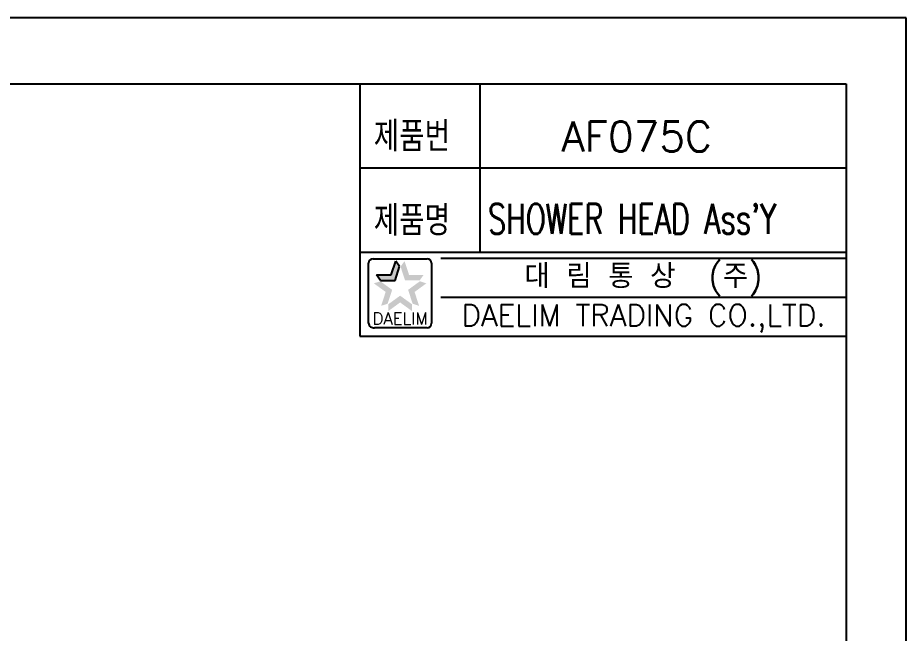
# Model space of a CAD drawing. Extents: x -1802 to -1505, y -7177 to -6757.
# Drawn here: x -1653.3 to -1505.3, y -6859.4 to -6757 of the extents above; entities that cross this region are included whole.
import ezdxf
from ezdxf.enums import TextEntityAlignment as Align

# ---------------------------------------------------------------- set-up
doc = ezdxf.new("R2010")
doc.units = 0
doc.header["$LTSCALE"] = 5
doc.header["$MEASUREMENT"] = 0
doc.layers.get('0').update_dxf_attribs({"color": 2, "linetype": 'CONTINUOUS'})
doc.layers.add('D', color=2, linetype='CONTINUOUS')
doc.layers.add('TXT', color=4, linetype='CONTINUOUS')
doc.styles.add('GHS', font='romans', dxfattribs={"bigfont": 'ghs'})
doc.styles.add('ROMANS', font='ROMANS.shx', dxfattribs={"height": 3.5})

# ---------------------------------------------------------------- blocks, each defined once
blk = doc.blocks.new('BORDER')
for p, q in [((1, 0), (1, 1)), ((0, 0), (1, 0))]:
    blk.add_line(p, q)

msp = doc.modelspace()

# ---------------------------------------------------------------- linework, layer by layer
at = {"color": 7}
for p, q in [((-1596.34, -6767.95), (-1596.34, -6809.95)), ((-1576.34, -6767.95), (-1576.34, -6795.95)), ((-1596.34, -6781.95), (-1515.34, -6781.95)), ((-1596.34, -6795.95), (-1515.34, -6795.95)), ((-1596.34, -6809.95), (-1515.34, -6809.95))]:
    msp.add_line(p, q, dxfattribs=at)
at = {"color": 2, "linetype": 'Continuous'}
for p, q in [((-1594.11, -6797.07), (-1585.11, -6797.07)), ((-1582.84, -6796.95), (-1515.34, -6796.95)), ((-1594.86, -6807.82), (-1594.86, -6797.82)), ((-1584.36, -6797.82), (-1584.36, -6807.82)), ((-1582.84, -6803.45), (-1515.34, -6803.45)), ((-1585.11, -6808.57), (-1593.86, -6808.57))]:
    msp.add_line(p, q, dxfattribs=at)
at = {"color": 2}
for p, q in [((-1591.1, -6799.77), (-1590.35, -6797.46)), ((-1589.69, -6798.38), (-1590.35, -6797.46)), ((-1590.44, -6800.68), (-1589.69, -6798.38)), ((-1592.86, -6800.68), (-1593.53, -6799.77)), ((-1593.53, -6799.77), (-1591.1, -6799.77)), ((-1592.86, -6800.68), (-1590.44, -6800.68))]:
    msp.add_line(p, q, dxfattribs=at)
at = {"color": 2, "linetype": 'Continuous'}
for centre, radius, start, end in [((-1594.11, -6797.82), 0.75, 90, 180), ((-1585.11, -6797.82), 0.75, 0, 90), ((-1593.99, -6807.69), 0.884, 188.1301, 278.1301), ((-1585.11, -6807.82), 0.75, 270, 0)]:
    msp.add_arc(centre, radius, start, end, dxfattribs=at)
at = {"color": 2}
for points in [[(-1591.1, -6799.77), (-1590.44, -6800.68), (-1590.35, -6797.46), (-1589.69, -6798.38)], [(-1588.87, -6797.46), (-1589.54, -6798.38), (-1588.12, -6799.77), (-1588.79, -6800.68)], [(-1593.53, -6799.77), (-1592.86, -6800.68), (-1591.1, -6799.77), (-1590.44, -6800.68)], [(-1588.12, -6799.77), (-1588.79, -6800.68), (-1585.7, -6799.77), (-1586.36, -6800.68)], [(-1592.02, -6802.6), (-1590.94, -6802.25), (-1593.98, -6801.17), (-1592.91, -6800.82)], [(-1585.24, -6801.17), (-1586.32, -6800.82), (-1587.2, -6802.6), (-1588.28, -6802.25)], [(-1592.77, -6804.91), (-1591.69, -6804.56), (-1592.02, -6802.6), (-1590.94, -6802.25)], [(-1589.61, -6804.35), (-1589.61, -6803.22), (-1591.57, -6805.78), (-1591.57, -6804.64)], [(-1587.65, -6805.78), (-1587.65, -6804.64), (-1589.61, -6804.35), (-1589.61, -6803.22)], [(-1587.2, -6802.6), (-1588.28, -6802.25), (-1586.46, -6804.91), (-1587.53, -6804.56)]]:
    msp.add_solid(points, dxfattribs=at)
at = {"layer": 'TXT'}
for p, q in [((-1789.34, -6767.95), (-1515.34, -6767.95)), ((-1515.34, -6767.95), (-1515.34, -7162.95))]:
    msp.add_line(p, q, dxfattribs=at)

# ---------------------------------------------------------------- block references
at = {"xscale": 420, "yscale": 297, "zscale": 420, "rotation": 90}
msp.add_blockref('BORDER', (-1505.34, -7176.95), dxfattribs=at)

# ---------------------------------------------------------------- texts
at = {"color": 7, "linetype": 'Continuous'}
for s, height, style, p in [('대 림 통 상  (주)', 4, 'GHS', (-1549.08, -6800.26)), ('DAELIM TRADING CO.,LTD.', 3.6, 'ROMANS', (-1549.08, -6807.02))]:
    msp.add_text(s, height=height, dxfattribs=dict(at, style=style)).set_placement(p, align=Align.MIDDLE)
at = {"color": 2, "linetype": 'Continuous', "style": 'ROMANS'}
msp.add_text('DAELIM', height=2, dxfattribs=at).set_placement((-1589.61, -6808.02), align=Align.CENTER)
at = {"layer": 'D', "style": 'GHS'}
for s, width, p in [('제품번', 0.8, (-1594, -6779.22)), ('제품명', 0.8, (-1594, -6793.22)), ("SHOWER HEAD Ass'Y", 0.7, (-1574.97, -6792.93))]:
    msp.add_text(s, height=5, dxfattribs=dict(at, width=width)).set_placement(p)
msp.add_text('AF075C', height=5, dxfattribs=at).set_placement((-1562.73, -6779.22))

doc.saveas('drawing.dxf')
